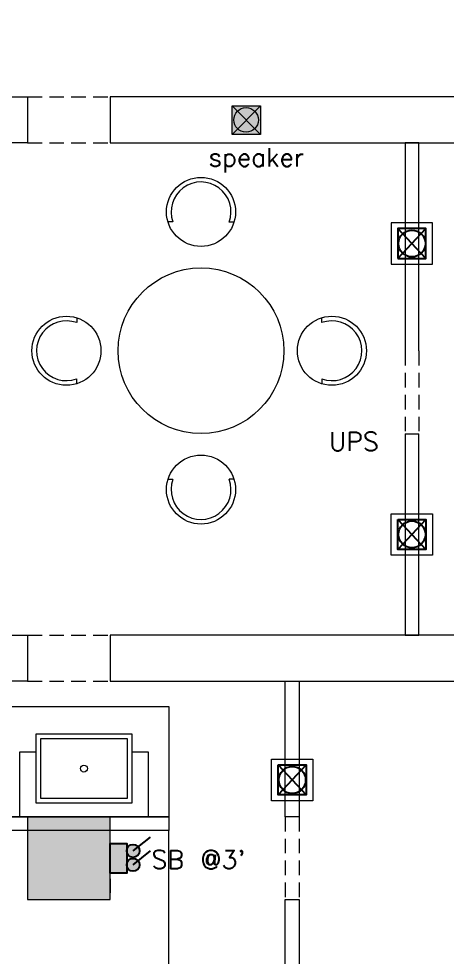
# Model space of a CAD drawing. Header units: inches. Extents: x 111501 to 134888, y 46021 to 52102.
# Drawn here: x 114165.9 to 114258.9, y 47538.6 to 47742.5 of the extents above; entities that cross this region are included whole.
import ezdxf

# ---------------------------------------------------------------- set-up
doc = ezdxf.new("R2010")
doc.units = ezdxf.units.IN
doc.header["$MEASUREMENT"] = 0
doc.linetypes.add('HIDDEN2', pattern=[4.7625, 3.175, -1.5875])
for name, color, linetype, lineweight in [('ceiling light', 5, 'Continuous', 5), ('column', 252, 'Continuous', 9), ('FURNITURE', 14, 'Continuous', 18), ('text1', 7, 'Continuous', 0)]:
    doc.layers.add(name, color=color, linetype=linetype, lineweight=lineweight)
for name, color, linetype in [('electrical layout', 250, 'Continuous'), ('electrical planing', 251, 'Continuous'), ('false ceiling', 5, 'Continuous')]:
    doc.layers.add(name, color=color, linetype=linetype)
doc.styles.get("Standard").update_dxf_attribs({"font": 'txt.shx', "height": 6})

# ---------------------------------------------------------------- blocks, each defined once
blk = doc.blocks.new('fgfdg')
at = {"layer": 'FURNITURE'}
for points in [[(9958.2, 25320.5), (9961.82, 25320.5), (9961.82, 25334.5), (9933.82, 25334.5), (9933.82, 25320.5), (9937.44, 25320.5)], [(9937.44, 25316.5), (9937.44, 25331.56), (9958.2, 25331.56), (9958.2, 25316.5), (9937.44, 25316.5), (9937.44, 25316.5)]]:
    blk.add_lwpolyline(points, dxfattribs=at)
blk.add_lwpolyline([(9938.44, 25317.5), (9938.44, 25330.56), (9957.2, 25330.56), (9957.2, 25317.5), (9938.44, 25317.5)], close=True, dxfattribs=at)
blk.add_circle((9947.82, 25324.03), 0.75, dxfattribs=at)
blk = doc.blocks.new('dgh')
at = {"layer": 'electrical planing', "linetype": 'ByBlock'}
h = blk.add_hatch(color=36, dxfattribs=at)
h.set_gradient(color1=(121, 78, 22), color2=(227, 174, 104), one_color=1, tint=0.65, name='SPHERICAL')
h.paths.add_polyline_path([(-72.26, 1878.91, -1), (-72.26, 1875.82, -1)])
h = blk.add_hatch(color=36, dxfattribs=at)
h.set_gradient(color1=(121, 78, 22), color2=(227, 174, 104), one_color=1, tint=0.65, name='SPHERICAL')
h.paths.add_polyline_path([(-68.91, 1878.91, -1), (-68.91, 1875.82, -1)])
h = blk.add_hatch(color=36, dxfattribs=at)
h.set_gradient(color1=(121, 78, 22), color2=(227, 174, 104), one_color=1, tint=0.65, name='CYLINDER')
h.paths.add_polyline_path([(-74.07, 1871.89), (-74.07, 1875.82), (-66.95, 1875.82), (-66.95, 1871.89)])
at = {"layer": 'electrical planing', "color": 7, "linetype": 'ByBlock'}
for p, q in [((-72.26, 1877.37), (-75.59, 1881.54)), ((-68.91, 1877.37), (-72.24, 1881.54))]:
    blk.add_line(p, q, dxfattribs=at)
blk.add_lwpolyline([(-74.07, 1871.89), (-74.07, 1875.82), (-66.95, 1875.82), (-66.95, 1871.89)], close=True, dxfattribs=at)
for centre in [(-72.26, 1877.37), (-68.91, 1877.37)]:
    blk.add_circle(centre, 1.55, dxfattribs=at)
blk = doc.blocks.new('speaker')
at = {"layer": 'ceiling light'}
h = blk.add_hatch(color=97, dxfattribs=at)
h.set_gradient(color1=(46, 142, 62), one_color=1, tint=1, name='CURVED')
h.paths.add_polyline_path([(24133.57, 5017.97), (24134.22, 5018.64), (24130.77, 5018.64), (24131.41, 5017.99, -0.41885)])
h = blk.add_hatch(color=97, dxfattribs=at)
h.set_gradient(color1=(46, 142, 62), rotation=90, one_color=1, tint=1, name='INVCURVED')
h.paths.add_polyline_path([(24130.77, 5015.11), (24131.45, 5015.8, -0.210258), (24130.96, 5016.92, -0.199678), (24131.41, 5017.99), (24130.77, 5018.64)])
h = blk.add_hatch(color=233, dxfattribs=at)
h.set_gradient(color1=(219, 123, 161), one_color=1, tint=1, name='SPHERICAL')
h.paths.add_polyline_path([(24133.57, 5017.97, 0.41885), (24131.41, 5017.99), (24132.5, 5016.87)])
h.paths.add_polyline_path([(24131.45, 5015.8), (24132.5, 5016.87), (24131.41, 5017.99, 0.199678), (24130.96, 5016.92, 0.210258)])
h.paths.add_polyline_path([(24132.5, 5016.87), (24133.52, 5015.82, 0.204601), (24133.99, 5016.92, 0.194044), (24133.57, 5017.97)])
h.paths.add_polyline_path([(24133.52, 5015.82), (24132.5, 5016.87), (24131.45, 5015.8, 0.395179)])
h = blk.add_hatch(color=97, dxfattribs=at)
h.set_gradient(color1=(46, 142, 62), rotation=90, one_color=1, tint=1, name='INVCURVED')
h.paths.add_polyline_path([(24134.22, 5018.64), (24133.57, 5017.97, -0.194044), (24133.99, 5016.92, -0.204601), (24133.52, 5015.82), (24134.22, 5015.11)])
h = blk.add_hatch(color=97, dxfattribs=at)
h.set_gradient(color1=(46, 142, 62), one_color=1, tint=1, name='INVCURVED')
h.paths.add_polyline_path([(24134.22, 5015.11), (24133.52, 5015.82, -0.395179), (24131.45, 5015.8), (24130.77, 5015.11)])
at = {"layer": 'ceiling light', "color": 7}
for p, q in [((24130.77, 5018.64), (24134.22, 5015.11)), ((24134.22, 5018.64), (24130.77, 5015.11))]:
    blk.add_line(p, q, dxfattribs=at)
blk.add_lwpolyline([(24130.77, 5018.64), (24134.22, 5018.64), (24134.22, 5015.11), (24130.77, 5015.11)], close=True, dxfattribs=at)
blk.add_circle((24132.47, 5016.92), 1.51, dxfattribs=at)

msp = doc.modelspace()

# ---------------------------------------------------------------- hatches: boundary and pattern name
at = {"layer": 'column'}
h = msp.add_hatch(color=256, dxfattribs=at)
h.paths.add_polyline_path([(114167.75, 47365.17), (114167.75, 47347.17), (114185.75, 47347.17), (114185.75, 47365.17)])
h.paths.add_polyline_path([(114167.75, 47569.09), (114167.75, 47551.09), (114185.75, 47551.09), (114185.75, 47569.09)])
h.paths.add_polyline_path([(114167.75, 47773.02), (114167.75, 47755.02), (114185.75, 47755.02), (114185.75, 47773.02)])

# ---------------------------------------------------------------- linework, layer by layer
at = {"layer": 'column', "lineweight": 5}
msp.add_line((114249.75, 47652.31), (114252.75, 47652.31), dxfattribs=at)
at = {"layer": 'column'}
msp.add_lwpolyline([(114185.75, 47569.09), (114167.75, 47569.09), (114167.75, 47551.09), (114185.75, 47551.09)], close=True, dxfattribs=at)
at = {"layer": 'electrical layout'}
for p, q in [((114248.21, 47690.41), (114254.28, 47696.92)), ((114254.28, 47690.41), (114248.21, 47696.92)), ((114248.21, 47633.7), (114254.28, 47627.2)), ((114254.28, 47633.7), (114248.21, 47627.2)), ((114222.21, 47580.35), (114228.28, 47573.84)), ((114228.28, 47580.35), (114222.21, 47573.84))]:
    msp.add_line(p, q, dxfattribs=at)
for points in [[(114248.21, 47690.41), (114254.28, 47690.41), (114254.28, 47696.92), (114248.21, 47696.92)], [(114248.21, 47690.41), (114254.28, 47690.41), (114254.28, 47696.92), (114248.21, 47696.92)], [(114248.21, 47690.41), (114254.28, 47690.41), (114254.28, 47696.92), (114248.21, 47696.92)], [(114248.21, 47633.7), (114254.28, 47633.7), (114254.28, 47627.2), (114248.21, 47627.2)], [(114248.21, 47633.7), (114254.28, 47633.7), (114254.28, 47627.2), (114248.21, 47627.2)], [(114248.21, 47633.7), (114254.28, 47633.7), (114254.28, 47627.2), (114248.21, 47627.2)], [(114222.21, 47580.35), (114228.28, 47580.35), (114228.28, 47573.84), (114222.21, 47573.84)], [(114222.21, 47580.35), (114228.28, 47580.35), (114228.28, 47573.84), (114222.21, 47573.84)], [(114222.21, 47580.35), (114228.28, 47580.35), (114228.28, 47573.84), (114222.21, 47573.84)]]:
    msp.add_lwpolyline(points, close=True, dxfattribs=at)
for centre in [(114251.25, 47693.66), (114251.25, 47693.66), (114251.25, 47693.66), (114251.25, 47630.45), (114251.25, 47630.45), (114251.25, 47630.45), (114225.25, 47577.09), (114225.25, 47577.09), (114225.25, 47577.09)]:
    msp.add_circle(centre, 2.92, dxfattribs=at)
at = {"layer": 'false ceiling', "linetype": 'HIDDEN2', "lineweight": 5}
for p, q in [((114167.75, 47725.52), (114185.75, 47725.52)), ((114167.75, 47715.52), (114185.75, 47715.52)), ((114249.75, 47670.31), (114249.75, 47652.31)), ((114252.75, 47670.31), (114252.75, 47652.31)), ((114167.75, 47608.59), (114185.75, 47608.59)), ((114167.75, 47598.59), (114185.75, 47598.59)), ((114223.75, 47569.09), (114223.75, 47551.09)), ((114226.75, 47569.09), (114226.75, 47551.09))]:
    msp.add_line(p, q, dxfattribs=at)
at = {"layer": 'false ceiling', "lineweight": 5}
for points in [[(114041.75, 47715.52), (113998.75, 47715.52), (113998.75, 47725.52), (114167.75, 47725.52), (114167.75, 47715.52), (114051.75, 47715.52)], [(114340.75, 47715.52), (114388.75, 47715.52), (114388.75, 47725.52), (114185.75, 47725.52), (114185.75, 47715.52), (114330.75, 47715.52)], [(114252.75, 47670.31), (114252.75, 47715.52), (114249.75, 47715.52), (114249.75, 47670.31)], [(114249.75, 47652.31), (114249.75, 47608.59), (114252.75, 47608.59), (114252.75, 47652.31)], [(114051.75, 47608.59), (114167.75, 47608.59), (114167.75, 47598.59), (114051.75, 47598.59)], [(114330.75, 47608.59), (114185.75, 47608.59), (114185.75, 47598.59), (114388.75, 47598.59), (114388.75, 47608.59), (114340.75, 47608.59)]]:
    msp.add_lwpolyline(points, dxfattribs=at)
for points in [[(114246.75, 47689.16), (114255.75, 47689.16), (114255.75, 47698.16), (114246.75, 47698.16)], [(114246.75, 47634.95), (114255.75, 47634.95), (114255.75, 47625.95), (114246.75, 47625.95)], [(114223.75, 47598.59), (114226.75, 47598.59), (114226.75, 47569.09), (114223.75, 47569.09)], [(114220.75, 47581.59), (114229.75, 47581.59), (114229.75, 47572.59), (114220.75, 47572.59)], [(114223.75, 47551.09), (114226.75, 47551.09), (114226.75, 47499.59), (114223.75, 47499.59)]]:
    msp.add_lwpolyline(points, close=True, dxfattribs=at)
at = {"layer": 'FURNITURE', "lineweight": 0}
for p, q in [((114199.34, 47698.34), (114198.28, 47698.34)), ((114212.61, 47698.29), (114211.56, 47698.3)), ((114178.46, 47677.52), (114178.45, 47676.46)), ((114231.64, 47677.52), (114231.64, 47676.46)), ((114178.41, 47664.24), (114178.41, 47663.18)), ((114231.69, 47664.24), (114231.69, 47663.18)), ((114199.34, 47642.38), (114198.28, 47642.37)), ((114212.61, 47642.42), (114211.56, 47642.42))]:
    msp.add_line(p, q, dxfattribs=at)
at = {"layer": 'FURNITURE', "lineweight": 5}
for points in [[(114198.43, 47569.09), (114095.75, 47569.09), (114095.75, 47593.09), (114198.43, 47593.09)], [(114095.75, 47569.09), (114198.43, 47569.09), (114198.43, 47566.09), (114095.75, 47566.09)], [(114198.43, 47566.09), (114095.75, 47566.09), (114095.75, 47536.09), (114198.43, 47536.09)]]:
    msp.add_lwpolyline(points, close=True, dxfattribs=at)
msp.add_lwpolyline([(114185.75, 47555.59), (114185.75, 47552.59)], dxfattribs=at)
at = {"layer": 'FURNITURE', "lineweight": 0}
for centre, radius in [((114205.45, 47700.53), 7.5), ((114205.45, 47670.36), 18), ((114176.22, 47670.36), 7.5), ((114233.88, 47670.36), 7.5), ((114205.45, 47640.19), 7.5)]:
    msp.add_circle(centre, radius, dxfattribs=at)
for centre, start, end in [((114205.45, 47700.53), 339.9196, 199.696), ((114176.22, 47670.36), 69.9196, 289.696), ((114233.88, 47670.36), 250.304, 110.0804), ((114205.45, 47640.19), 160.304, 20.0804)]:
    msp.add_arc(centre, 6.5, start, end, dxfattribs=at)

# ---------------------------------------------------------------- block references
at = {"layer": 'electrical planing', "color": 6, "xscale": 1.768501453454218, "yscale": 1.768501453454218, "zscale": 1.768501453454218}
msp.add_blockref('speaker', (71536.93, 38848.09), dxfattribs=at)
at = {"layer": 'electrical planing', "xscale": 0.9055012385238491, "yscale": 0.9055012385238491, "zscale": 0.9055012385238491, "rotation": 270}
msp.add_blockref('dgh', (112490.75, 47496.25), dxfattribs=at)
at = {"layer": 'FURNITURE', "linetype": 'ByBlock', "lineweight": 0, "rotation": 180}
msp.add_blockref('fgfdg', (124127.85, 72903.6), dxfattribs=at)

# ---------------------------------------------------------------- texts
at = {"layer": 'electrical layout', "color": 0, "insert": (114207.08, 47714.4), "char_height": 4, "width": 30.1224, "attachment_point": 1}
msp.add_mtext('speaker', dxfattribs=at)
at = {"layer": 'text1', "color": 0, "char_height": 4, "width": 22.5097, "attachment_point": 1}
for s, insert in [('UPS', (114233.24, 47652.64)), ("SB @3'", (114194.7, 47561.79))]:
    msp.add_mtext(s, dxfattribs=dict(at, insert=insert))

doc.saveas('drawing.dxf')
